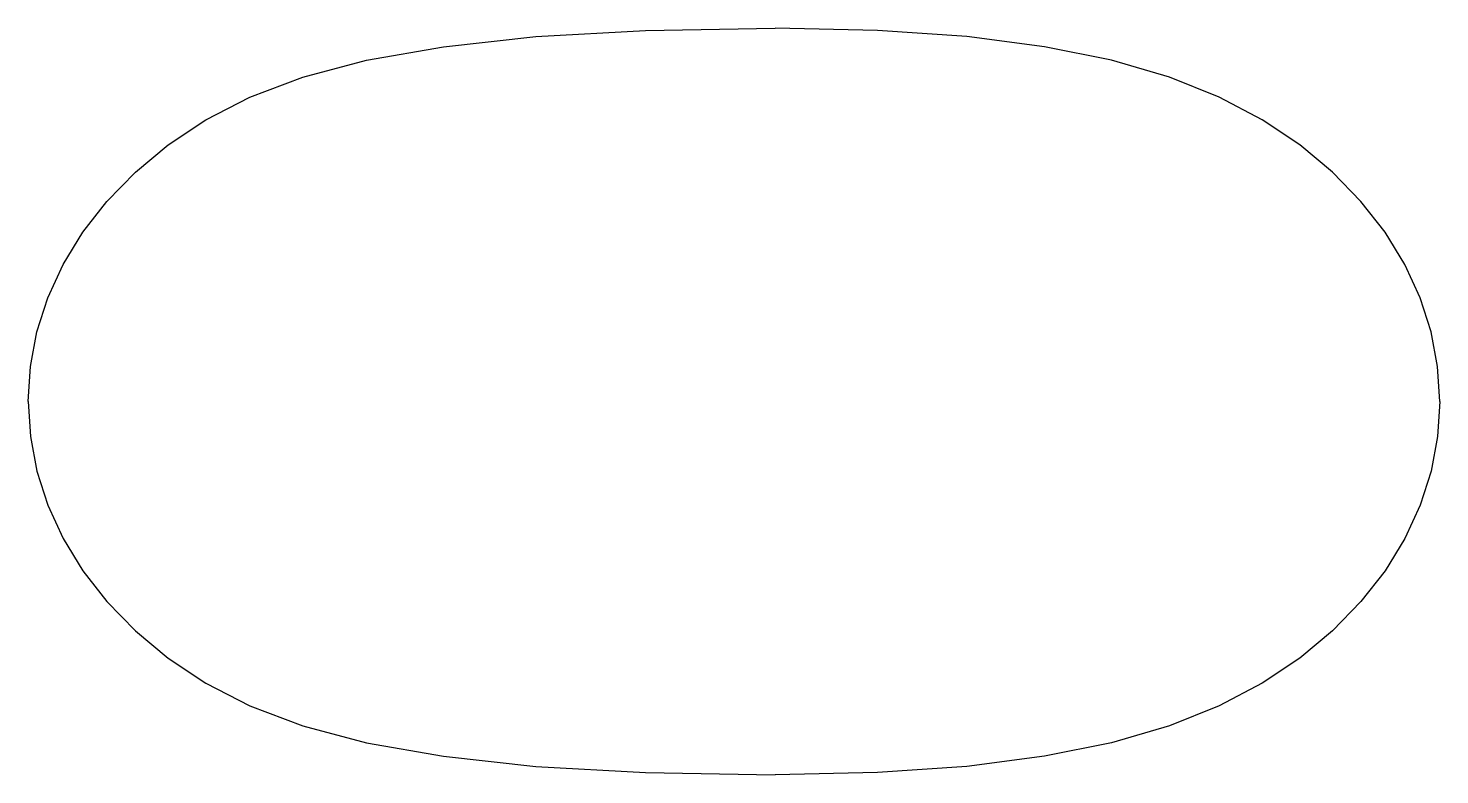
# Model space of a CAD drawing. Extents: x -23.4 to 23.4, y -12.4 to 12.4.
import ezdxf

# ---------------------------------------------------------------- set-up
doc = ezdxf.new("R2010")
doc.units = 0
doc.header["$MEASUREMENT"] = 0
doc.layers.get('0').update_dxf_attribs({"linetype": 'CONTINUOUS'})

msp = doc.modelspace()

# ---------------------------------------------------------------- linework, layer by layer
at = {"linetype": 'CONTINUOUS'}
for p, q in [((-6.57805, 12.11825), (-2.93415, 12.32555)), ((-2.93415, 12.32555), (1.36355, 12.39665)), ((4.76105, 12.32555), (1.36355, 12.39665)), ((7.72845, 12.11825), (4.76105, 12.32555)), ((-12.19535, 11.33135), (-9.64095, 11.78385)), ((-9.64095, 11.78385), (-6.57805, 12.11825)), ((10.30665, 11.78385), (7.72845, 12.11825)), ((12.53605, 11.33135), (10.30665, 11.78385)), ((-14.31395, 10.76995), (-12.19535, 11.33135)), ((14.45755, 10.76995), (12.53605, 11.33135)), ((-16.06925, 10.10865), (-14.31395, 10.76995)), ((16.11175, 10.10865), (14.45755, 10.76995)), ((-17.53415, 9.35655), (-16.06925, 10.10865)), ((17.53925, 9.35655), (16.11175, 10.10865)), ((-18.78105, 8.52275), (-17.53415, 9.35655)), ((18.78095, 8.52275), (17.53925, 9.35655)), ((-19.87055, 7.61625), (-18.78105, 8.52275)), ((19.87045, 7.61625), (18.78095, 8.52275)), ((-20.81485, 6.64625), (-19.87055, 7.61625)), ((20.81475, 6.64625), (19.87045, 7.61625)), ((-21.61385, 5.62175), (-20.81485, 6.64625)), ((21.61375, 5.62175), (20.81475, 6.64625)), ((-22.26755, 4.55185), (-21.61385, 5.62175)), ((22.26755, 4.55185), (21.61375, 5.62175)), ((-22.77605, 3.44565), (-22.26755, 4.55185)), ((22.77595, 3.44565), (22.26755, 4.55185)), ((-23.13925, 2.31225), (-22.77605, 3.44565)), ((23.13915, 2.31225), (22.77595, 3.44565)), ((-23.35715, 1.16065), (-23.13925, 2.31225)), ((23.35705, 1.16065), (23.13915, 2.31225)), ((-23.42975, -0.00005), (-23.35715, 1.16065)), ((23.42975, -0.00005), (23.35705, 1.16065)), ((-23.42975, -0.00005), (-23.35715, -1.16075)), ((23.42975, -0.00005), (23.35705, -1.16075)), ((-23.35715, -1.16075), (-23.13925, -2.31235)), ((23.35705, -1.16075), (23.13915, -2.31235)), ((-23.13925, -2.31235), (-22.77605, -3.44575)), ((23.13915, -2.31235), (22.77595, -3.44575)), ((-22.77605, -3.44575), (-22.26755, -4.55195)), ((22.77595, -3.44575), (22.26755, -4.55195)), ((-22.26755, -4.55195), (-21.61385, -5.62185)), ((22.26755, -4.55195), (21.61375, -5.62185)), ((-21.61385, -5.62185), (-20.81485, -6.64625)), ((21.61375, -5.62185), (20.81475, -6.64625)), ((-20.81485, -6.64625), (-19.87055, -7.61625)), ((20.81475, -6.64625), (19.87045, -7.61625)), ((-19.87055, -7.61625), (-18.78105, -8.52275)), ((19.87045, -7.61625), (18.78095, -8.52275)), ((-18.78105, -8.52275), (-17.53415, -9.35655)), ((18.78095, -8.52275), (17.53925, -9.35655)), ((-17.53415, -9.35655), (-16.06925, -10.10865)), ((17.53925, -9.35655), (16.11175, -10.10865)), ((-16.06925, -10.10865), (-14.31395, -10.76995)), ((16.11175, -10.10865), (14.45755, -10.76995)), ((-14.31395, -10.76995), (-12.19535, -11.33135)), ((14.45755, -10.76995), (12.53605, -11.33135)), ((-12.19535, -11.33135), (-9.64095, -11.78385)), ((12.53605, -11.33135), (10.30665, -11.78385)), ((-9.64095, -11.78385), (-6.57805, -12.11825)), ((-6.57805, -12.11825), (-2.93415, -12.32555)), ((7.72845, -12.11825), (4.76105, -12.32555)), ((10.30665, -11.78385), (7.72845, -12.11825)), ((-2.93415, -12.32555), (1.36355, -12.39665)), ((4.76105, -12.32555), (1.36355, -12.39665))]:
    msp.add_line(p, q, dxfattribs=at)

doc.saveas('drawing.dxf')
